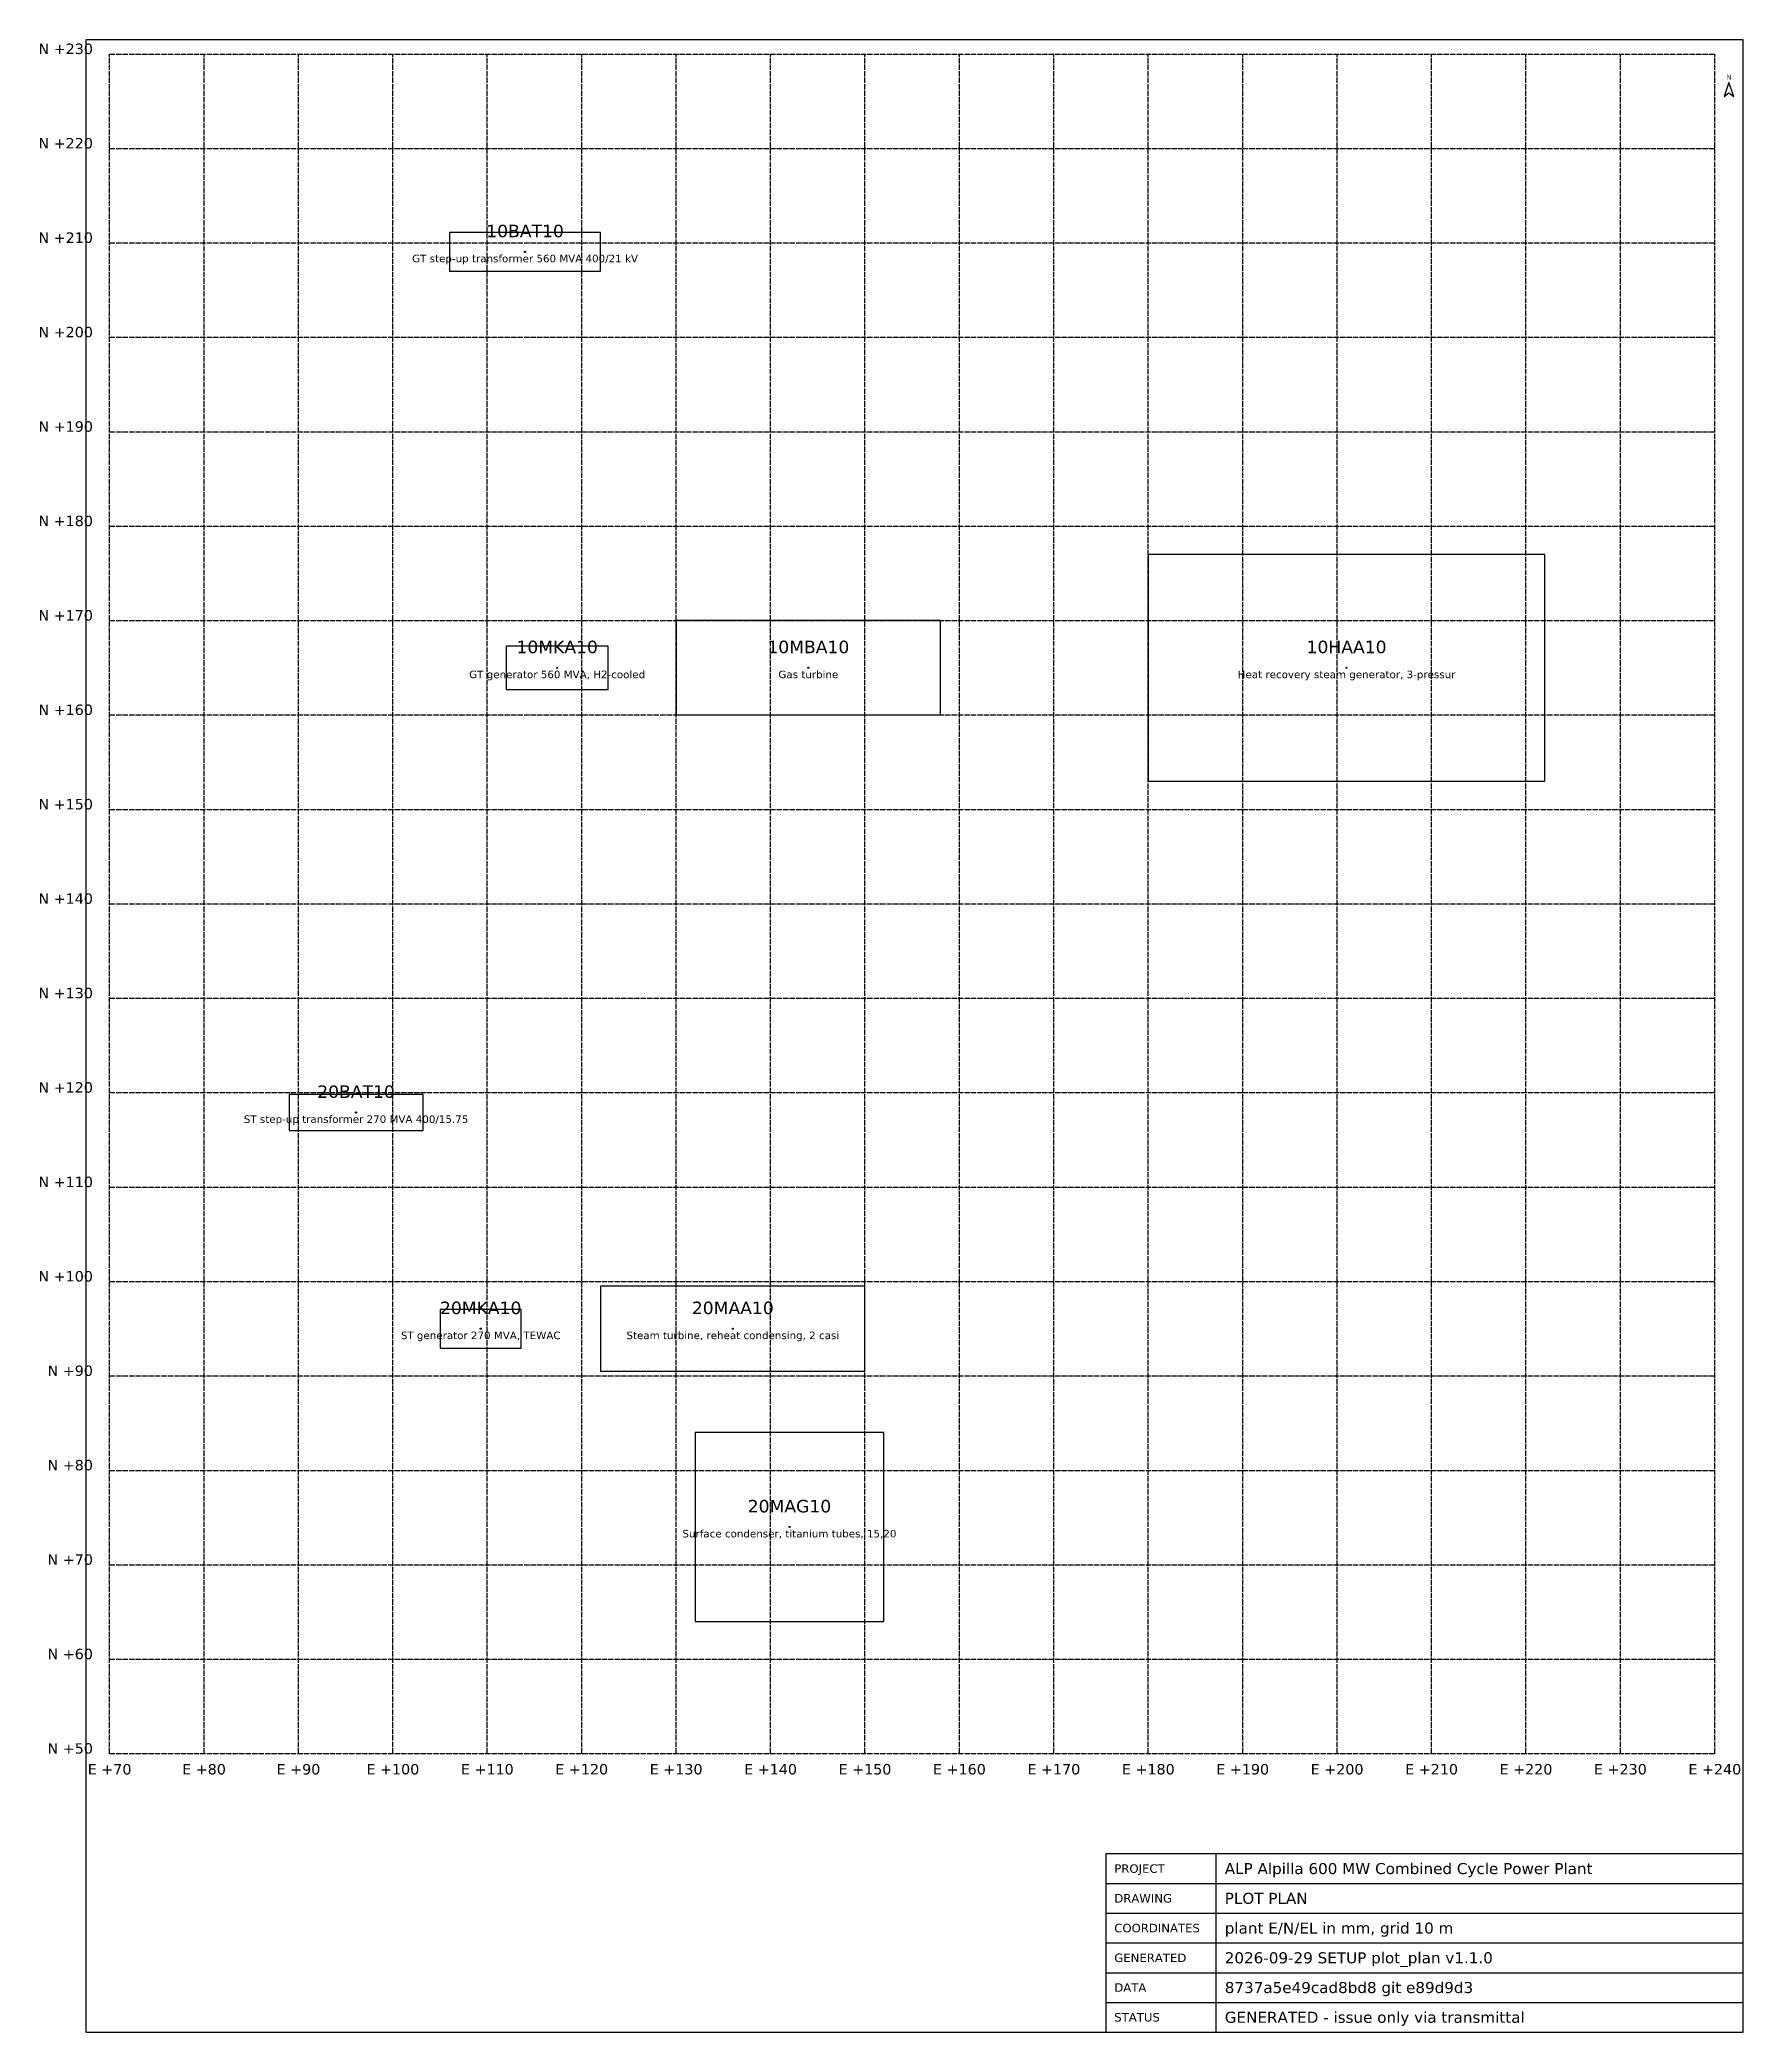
# Model space of a CAD drawing. Header units: millimetres. Extents: x 62614 to 243000, y 20500 to 231500.
import ezdxf
from ezdxf.enums import TextEntityAlignment as Align

# ---------------------------------------------------------------- set-up
doc = ezdxf.new("R2010")
doc.units = ezdxf.units.MM
doc.header["$LTSCALE"] = 450
doc.linetypes.add('DASHED', pattern=[1.524, 1.27, -0.254])
for name, color, linetype in [('BORDER', 7, 'CONTINUOUS'), ('EQPT', 7, 'CONTINUOUS'), ('EQPT-TAG', 7, 'CONTINUOUS'), ('GRID', 8, 'DASHED'), ('NOTE', 8, 'CONTINUOUS'), ('TITLE', 7, 'CONTINUOUS')]:
    doc.layers.add(name, color=color, linetype=linetype)
doc.styles.add('ALPILLA', font='DejaVuSans.ttf')

msp = doc.modelspace()

# ---------------------------------------------------------------- linework, layer by layer
at = {"layer": 'BORDER'}
msp.add_lwpolyline([(67500, 20500), (243000, 20500), (243000, 231500), (67500, 231500)], close=True, dxfattribs=at)
at = {"layer": 'EQPT'}
for points in [[(106000, 207000), (122000, 207000), (122000, 211100), (106000, 211100)], [(180000, 153000), (222000, 153000), (222000, 177000), (180000, 177000)], [(130000, 160000), (158000, 160000), (158000, 170000), (130000, 170000)], [(112000, 162700), (122800, 162700), (122800, 167300), (112000, 167300)], [(89000, 116000), (103200, 116000), (103200, 119800), (89000, 119800)], [(122000, 90500), (150000, 90500), (150000, 99500), (122000, 99500)], [(105000, 92950), (113600, 92950), (113600, 97050), (105000, 97050)], [(132000, 64000), (152000, 64000), (152000, 84000), (132000, 84000)]]:
    msp.add_lwpolyline(points, close=True, dxfattribs=at)
at = {"layer": 'EQPT-TAG'}
for centre in [(114000, 209050), (117400, 165000), (144000, 165000), (201000, 165000), (96100, 117900), (109300, 95000), (136000, 95000), (142000, 74000)]:
    msp.add_circle(centre, 60, dxfattribs=at)
at = {"layer": 'GRID'}
for p, q in [((70000, 50000), (70000, 230000)), ((70000, 230000), (240000, 230000)), ((80000, 50000), (80000, 230000)), ((90000, 50000), (90000, 230000)), ((100000, 50000), (100000, 230000)), ((110000, 50000), (110000, 230000)), ((120000, 50000), (120000, 230000)), ((130000, 50000), (130000, 230000)), ((140000, 50000), (140000, 230000)), ((150000, 50000), (150000, 230000)), ((160000, 50000), (160000, 230000)), ((170000, 50000), (170000, 230000)), ((180000, 50000), (180000, 230000)), ((190000, 50000), (190000, 230000)), ((200000, 50000), (200000, 230000)), ((210000, 50000), (210000, 230000)), ((220000, 50000), (220000, 230000)), ((230000, 50000), (230000, 230000)), ((240000, 50000), (240000, 230000)), ((70000, 220000), (240000, 220000)), ((70000, 210000), (240000, 210000)), ((70000, 200000), (240000, 200000)), ((70000, 190000), (240000, 190000)), ((70000, 180000), (240000, 180000)), ((70000, 170000), (240000, 170000)), ((70000, 160000), (240000, 160000)), ((70000, 150000), (240000, 150000)), ((70000, 140000), (240000, 140000)), ((70000, 130000), (240000, 130000)), ((70000, 120000), (240000, 120000)), ((70000, 110000), (240000, 110000)), ((70000, 100000), (240000, 100000)), ((70000, 90000), (240000, 90000)), ((70000, 80000), (240000, 80000)), ((70000, 70000), (240000, 70000)), ((70000, 60000), (240000, 60000)), ((70000, 50000), (240000, 50000))]:
    msp.add_line(p, q, dxfattribs=at)
at = {"layer": 'NOTE'}
msp.add_lwpolyline([(241500, 227000), (241000, 225500), (241500, 225900), (242000, 225500)], close=True, dxfattribs=at)
at = {"layer": 'TITLE'}
for p, q in [((187200, 20500), (187200, 39400)), ((175500, 36250), (243000, 36250)), ((175500, 33100), (243000, 33100)), ((175500, 29950), (243000, 29950)), ((175500, 26800), (243000, 26800)), ((175500, 23650), (243000, 23650))]:
    msp.add_line(p, q, dxfattribs=at)
msp.add_lwpolyline([(175500, 20500), (243000, 20500), (243000, 39400), (175500, 39400)], close=True, dxfattribs=at)

# ---------------------------------------------------------------- texts
at = {"layer": 'EQPT-TAG', "style": 'ALPILLA'}
for s, height, p in [('10BAT10', 1323.9, (114000, 210594.55)), ('GT step-up transformer 560 MVA 400/21 kV', 794.34, (114000, 207946.75)), ('10MKA10', 1323.9, (117400, 166544.55)), ('10MBA10', 1323.9, (144000, 166544.55)), ('10HAA10', 1323.9, (201000, 166544.55)), ('GT generator 560 MVA, H2-cooled', 794.34, (117400, 163896.75)), ('Gas turbine', 794.34, (144000, 163896.75)), ('Heat recovery steam generator, 3-pressur', 794.34, (201000, 163896.75)), ('20BAT10', 1323.9, (96100, 119444.55)), ('ST step-up transformer 270 MVA 400/15.75', 794.34, (96100, 116796.75)), ('20MKA10', 1323.9, (109300, 96544.55)), ('20MAA10', 1323.9, (136000, 96544.55)), ('ST generator 270 MVA, TEWAC', 794.34, (109300, 93896.75)), ('Steam turbine, reheat condensing, 2 casi', 794.34, (136000, 93896.75)), ('20MAG10', 1323.9, (142000, 75544.55)), ('Surface condenser, titanium tubes, 15,20', 794.34, (142000, 72896.75))]:
    msp.add_text(s, height=height, dxfattribs=at).set_placement(p, align=Align.CENTER)
at = {"layer": 'GRID', "style": 'ALPILLA'}
for s, p in [('N +230', (68234.8, 230000)), ('N +220', (68234.8, 220000)), ('N +210', (68234.8, 210000)), ('N +200', (68234.8, 200000)), ('N +190', (68234.8, 190000)), ('N +180', (68234.8, 180000)), ('N +170', (68234.8, 170000)), ('N +160', (68234.8, 160000)), ('N +150', (68234.8, 150000)), ('N +140', (68234.8, 140000)), ('N +130', (68234.8, 130000)), ('N +120', (68234.8, 120000)), ('N +110', (68234.8, 110000)), ('N +100', (68234.8, 100000)), ('N +90', (68234.8, 90000)), ('N +80', (68234.8, 80000)), ('N +70', (68234.8, 70000)), ('N +60', (68234.8, 60000)), ('N +50', (68234.8, 50000))]:
    msp.add_text(s, height=1103.25, dxfattribs=at).set_placement(p, align=Align.RIGHT)
for s, p in [('E +70', (70000, 47793.5)), ('E +80', (80000, 47793.5)), ('E +90', (90000, 47793.5)), ('E +100', (100000, 47793.5)), ('E +110', (110000, 47793.5)), ('E +120', (120000, 47793.5)), ('E +130', (130000, 47793.5)), ('E +140', (140000, 47793.5)), ('E +150', (150000, 47793.5)), ('E +160', (160000, 47793.5)), ('E +170', (170000, 47793.5)), ('E +180', (180000, 47793.5)), ('E +190', (190000, 47793.5)), ('E +200', (200000, 47793.5)), ('E +210', (210000, 47793.5)), ('E +220', (220000, 47793.5)), ('E +230', (230000, 47793.5)), ('E +240', (240000, 47793.5))]:
    msp.add_text(s, height=1103.25, dxfattribs=at).set_placement(p, align=Align.CENTER)
at = {"layer": 'NOTE', "style": 'ALPILLA'}
msp.add_text('N', height=500, dxfattribs=at).set_placement((241500, 227300), align=Align.CENTER)
at = {"layer": 'TITLE', "style": 'ALPILLA'}
for s, height, p in [('PROJECT', 900, (176400, 37825)), ('ALP Alpilla 600 MW Combined Cycle Power Plant', 1170, (188100, 37825)), ('DRAWING', 900, (176400, 34675)), ('PLOT PLAN', 1170, (188100, 34675)), ('COORDINATES', 900, (176400, 31525)), ('plant E/N/EL in mm, grid 10 m', 1170, (188100, 31525)), ('GENERATED', 900, (176400, 28375)), ('2026-09-29 SETUP plot_plan v1.1.0', 1170, (188100, 28375)), ('DATA', 900, (176400, 25225)), ('8737a5e49cad8bd8 git e89d9d3', 1170, (188100, 25225)), ('STATUS', 900, (176400, 22075)), ('GENERATED - issue only via transmittal', 1170, (188100, 22075))]:
    msp.add_text(s, height=height, dxfattribs=at).set_placement(p, align=Align.MIDDLE_LEFT)

doc.saveas('drawing.dxf')
